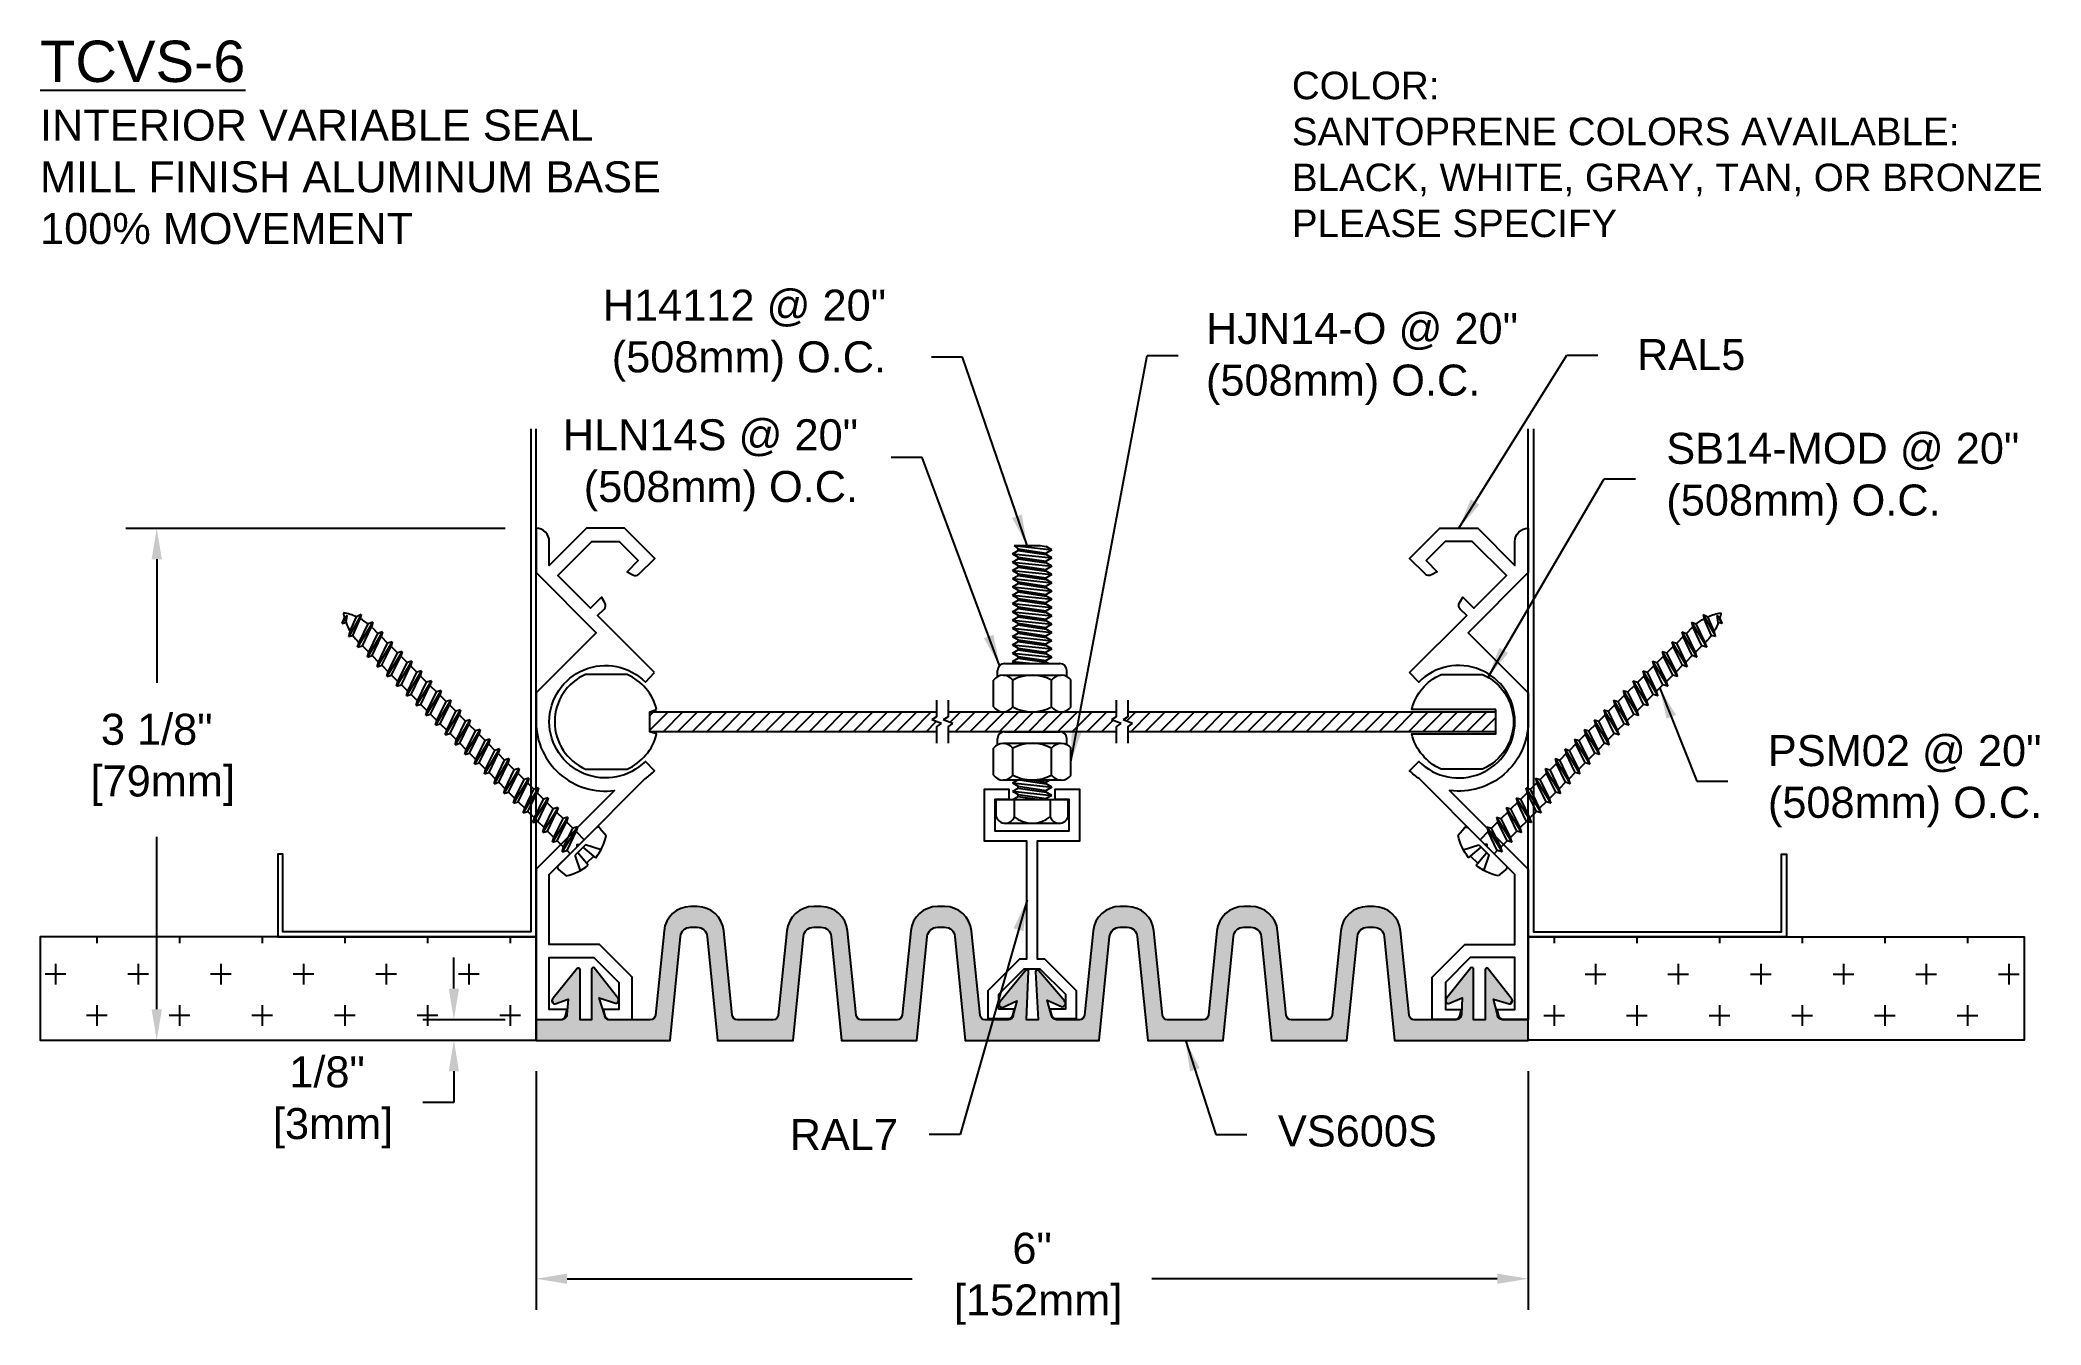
# Model space of a CAD drawing. Header units: inches. Extents: x 0.3 to 12.4, y 3.1 to 10.8.
import ezdxf

# ---------------------------------------------------------------- set-up
doc = ezdxf.new("R2010")
doc.units = ezdxf.units.IN
doc.header["$MEASUREMENT"] = 0
for name, color, linetype in [('Anchors', 4, 'Continuous'), ('Conditions', 1, 'Continuous'), ('Dimensions', 3, 'Continuous'), ('Fillers', 2, 'Continuous'), ('Metals', 7, 'Continuous'), ('Text', 2, 'Continuous')]:
    doc.layers.add(name, color=color, linetype=linetype)
doc.styles.add('Arial', font='arial.ttf')
doc.dimstyles.new('Arial', dxfattribs={"dimtxt": 0.1875, "dimasz": 0.1875, "dimexe": 0.1875, "dimexo": 0.1875, "dimgap": 0.1875, "dimtad": 0, "dimtih": 1, "dimtoh": 1, "dimdec": 4, "dimzin": 0, "dimdsep": 46, "dimlunit": 4, "dimtxsty": 'Arial', "dimcen": 0.09, "dimadec": 0, "dimazin": 0, "dimtfac": 1, "dimtdec": 4, "dimtofl": 0, "dimtmove": 0, "dimatfit": 3, "dimfxl": 0, "dimfrac": 2, "dimtolj": 1, "dimtzin": 0, "dimarcsym": 0})

# ---------------------------------------------------------------- blocks, each defined once
blk = doc.blocks.new('*D0')
at = {"layer": 'Defpoints', "color": 0}
for p in [(3.317, 4.782), (9.317, 4.782), (3.317, 3.341)]:
    blk.add_point(p, dxfattribs=at)
at = {"layer": 'Dimensions', "color": 0, "lineweight": -2}
for p, q in [((3.317, 4.595), (3.317, 3.154)), ((9.317, 4.595), (9.317, 3.154)), ((3.505, 3.341), (5.592, 3.341)), ((9.13, 3.341), (7.042, 3.341))]:
    blk.add_line(p, q, dxfattribs=at)
at = {"layer": 'Dimensions', "color": 0}
for points in [[(3.505, 3.372), (3.505, 3.31), (3.317, 3.341)], [(9.13, 3.372), (9.13, 3.31), (9.317, 3.341)]]:
    blk.add_solid(points, dxfattribs=at)
at = {"layer": 'Dimensions', "color": 0, "insert": (6.317, 3.341), "char_height": 0.1875, "attachment_point": 5, "style": 'Arial'}
blk.add_mtext('\\A1;6"\\P [152mm]', dxfattribs=at)
blk = doc.blocks.new('*D1')
at = {"layer": 'Defpoints', "color": 0}
for p in [(3.318, 7.877), (1.023, 4.782), (1.317, 4.782)]:
    blk.add_point(p, dxfattribs=at)
at = {"layer": 'Dimensions', "color": 0, "lineweight": -2}
for p, q in [((3.13, 7.877), (0.836, 7.877)), ((1.023, 7.69), (1.023, 6.943)), ((1.023, 4.97), (1.023, 6.012)), ((1.13, 4.782), (0.836, 4.782))]:
    blk.add_line(p, q, dxfattribs=at)
at = {"layer": 'Dimensions', "color": 0}
for points in [[(0.992, 7.69), (1.054, 7.69), (1.023, 7.877)], [(0.992, 4.97), (1.054, 4.97), (1.023, 4.782)]]:
    blk.add_solid(points, dxfattribs=at)
at = {"layer": 'Dimensions', "color": 0, "insert": (1.023, 6.478), "char_height": 0.1875, "attachment_point": 5, "style": 'Arial'}
blk.add_mtext('\\A1;3 1/8"\\P [79mm]', dxfattribs=at)
blk = doc.blocks.new('*D2')
at = {"layer": 'Defpoints', "color": 0}
for p in [(3.317, 4.907), (2.82, 4.782), (3.317, 4.782)]:
    blk.add_point(p, dxfattribs=at)
at = {"layer": 'Dimensions', "color": 0, "lineweight": -2}
for p, q in [((2.82, 5.095), (2.82, 5.282)), ((3.13, 4.907), (2.632, 4.907)), ((3.13, 4.782), (2.632, 4.782)), ((2.82, 4.595), (2.82, 4.407)), ((2.82, 4.407), (2.632, 4.407))]:
    blk.add_line(p, q, dxfattribs=at)
at = {"layer": 'Dimensions', "color": 0}
for points in [[(2.789, 5.095), (2.851, 5.095), (2.82, 4.907)], [(2.789, 4.595), (2.851, 4.595), (2.82, 4.782)]]:
    blk.add_solid(points, dxfattribs=at)
at = {"layer": 'Dimensions', "color": 0, "insert": (2.053, 4.407), "char_height": 0.1875, "attachment_point": 5, "style": 'Arial'}
blk.add_mtext('\\A1;1/8"\\P [3mm]', dxfattribs=at)
blk = doc.blocks.new('PSM02')
for p, q in [((-0.032, 0.127), (-0.03, 0.111)), ((0.032, 0.127), (0.03, 0.111)), ((-0.177, 0.017), (-0.172, 0.077)), ((-0.162, 0), (0.162, 0)), ((-0.089, 0.116), (-0.044, 0.028)), ((-0.06, -0.069), (-0.06, 0)), ((-0.044, 0.028), (0.044, 0.028)), ((-0.03, 0.111), (0.03, 0.111)), ((-0.03, 0.111), (-0.023, 0.028)), ((0.03, 0.111), (0.023, 0.028)), ((0.089, 0.116), (0.044, 0.028)), ((0.06, -0.027), (0.06, 0)), ((0.177, 0.017), (0.172, 0.077)), ((-0.086, -0.083), (0.086, -0.042)), ((-0.086, -0.083), (-0.06, -0.069)), ((-0.086, -0.083), (-0.06, -0.098)), ((0.06, -0.027), (-0.06, -0.069)), ((0.06, -0.056), (-0.06, -0.098)), ((-0.06, -0.152), (-0.06, -0.098)), ((0.06, -0.111), (-0.06, -0.152)), ((0.086, -0.042), (0.06, -0.027)), ((0.086, -0.042), (0.06, -0.056)), ((0.06, -0.111), (0.06, -0.056)), ((0.086, -0.125), (0.06, -0.111)), ((-0.086, -0.167), (0.086, -0.125)), ((-0.086, -0.167), (-0.06, -0.152)), ((-0.086, -0.167), (-0.06, -0.181)), ((-0.086, -0.25), (0.086, -0.208)), ((-0.086, -0.25), (-0.06, -0.236)), ((0.06, -0.139), (-0.06, -0.181)), ((-0.06, -0.236), (-0.06, -0.181)), ((0.06, -0.194), (-0.06, -0.236)), ((0.06, -0.223), (-0.06, -0.264)), ((0.086, -0.125), (0.06, -0.139)), ((0.06, -0.194), (0.06, -0.139)), ((0.086, -0.208), (0.06, -0.194)), ((0.086, -0.208), (0.06, -0.223)), ((0.06, -0.277), (0.06, -0.223)), ((-0.086, -0.25), (-0.06, -0.264)), ((-0.086, -0.333), (0.086, -0.292)), ((-0.086, -0.333), (-0.06, -0.319)), ((-0.086, -0.333), (-0.06, -0.348)), ((-0.06, -0.319), (-0.06, -0.264)), ((0.06, -0.277), (-0.06, -0.319)), ((0.06, -0.306), (-0.06, -0.348)), ((-0.06, -0.402), (-0.06, -0.348)), ((0.06, -0.361), (-0.06, -0.402)), ((0.086, -0.292), (0.06, -0.277)), ((0.086, -0.292), (0.06, -0.306)), ((0.06, -0.361), (0.06, -0.306)), ((0.086, -0.375), (0.06, -0.361)), ((-0.086, -0.417), (0.086, -0.375)), ((-0.086, -0.417), (-0.06, -0.402)), ((-0.086, -0.417), (-0.06, -0.431)), ((-0.086, -0.5), (0.086, -0.458)), ((0.06, -0.389), (-0.06, -0.431)), ((-0.06, -0.486), (-0.06, -0.431)), ((0.06, -0.444), (-0.06, -0.486)), ((0.06, -0.473), (-0.06, -0.514)), ((0.086, -0.375), (0.06, -0.389)), ((0.06, -0.444), (0.06, -0.389)), ((0.086, -0.458), (0.06, -0.444)), ((0.086, -0.458), (0.06, -0.473)), ((0.06, -0.527), (0.06, -0.473)), ((-0.086, -0.5), (-0.06, -0.486)), ((-0.086, -0.5), (-0.06, -0.514)), ((-0.086, -0.583), (0.086, -0.542)), ((-0.086, -0.583), (-0.06, -0.569)), ((-0.086, -0.583), (-0.06, -0.598)), ((-0.06, -0.569), (-0.06, -0.514)), ((0.06, -0.527), (-0.06, -0.569)), ((0.06, -0.556), (-0.06, -0.598)), ((-0.06, -0.652), (-0.06, -0.598)), ((0.086, -0.542), (0.06, -0.527)), ((0.086, -0.542), (0.06, -0.556)), ((0.06, -0.611), (0.06, -0.556)), ((-0.086, -0.667), (0.086, -0.625)), ((-0.086, -0.667), (-0.06, -0.652)), ((-0.086, -0.667), (-0.06, -0.681)), ((-0.086, -0.75), (0.086, -0.708)), ((0.06, -0.611), (-0.06, -0.652)), ((0.06, -0.639), (-0.06, -0.681)), ((-0.06, -0.736), (-0.06, -0.681)), ((0.06, -0.694), (-0.06, -0.736)), ((0.06, -0.723), (-0.06, -0.764)), ((0.086, -0.625), (0.06, -0.611)), ((0.086, -0.625), (0.06, -0.639)), ((0.06, -0.694), (0.06, -0.639)), ((0.086, -0.708), (0.06, -0.694)), ((0.086, -0.708), (0.06, -0.723)), ((0.06, -0.777), (0.06, -0.723)), ((-0.086, -0.75), (-0.06, -0.736)), ((-0.086, -0.75), (-0.06, -0.764)), ((-0.086, -0.833), (0.086, -0.792)), ((-0.086, -0.833), (-0.06, -0.819)), ((-0.086, -0.833), (-0.06, -0.848)), ((-0.06, -0.819), (-0.06, -0.764)), ((0.06, -0.777), (-0.06, -0.819)), ((0.06, -0.806), (-0.06, -0.848)), ((0.086, -0.792), (0.06, -0.777)), ((0.086, -0.792), (0.06, -0.806)), ((0.06, -0.861), (0.06, -0.806)), ((-0.086, -0.917), (0.086, -0.875)), ((-0.086, -0.917), (-0.06, -0.902)), ((-0.086, -0.917), (-0.06, -0.931)), ((-0.086, -1), (0.086, -0.958)), ((-0.06, -0.902), (-0.06, -0.848)), ((0.06, -0.861), (-0.06, -0.902)), ((0.06, -0.889), (-0.06, -0.931)), ((-0.06, -0.986), (-0.06, -0.931)), ((0.06, -0.944), (-0.06, -0.986)), ((0.086, -0.875), (0.06, -0.861)), ((0.086, -0.875), (0.06, -0.889)), ((0.06, -0.944), (0.06, -0.889)), ((0.086, -0.958), (0.06, -0.944)), ((0.086, -0.958), (0.06, -0.973)), ((-0.086, -1), (-0.06, -0.986)), ((-0.086, -1), (-0.06, -1.014)), ((-0.086, -1.083), (0.086, -1.042)), ((-0.086, -1.083), (-0.06, -1.069)), ((-0.086, -1.083), (-0.06, -1.098)), ((0.06, -0.973), (-0.06, -1.014)), ((-0.06, -1.069), (-0.06, -1.014)), ((0.06, -1.027), (-0.06, -1.069)), ((0.06, -1.056), (-0.06, -1.098)), ((0.06, -1.027), (0.06, -0.973)), ((0.086, -1.042), (0.06, -1.027)), ((0.086, -1.042), (0.06, -1.056)), ((0.06, -1.111), (0.06, -1.056)), ((-0.086, -1.167), (0.086, -1.125)), ((-0.086, -1.167), (-0.06, -1.152)), ((-0.086, -1.167), (-0.06, -1.181)), ((-0.086, -1.25), (0.086, -1.208)), ((-0.06, -1.152), (-0.06, -1.098)), ((0.06, -1.111), (-0.06, -1.152)), ((0.06, -1.139), (-0.06, -1.181)), ((-0.06, -1.236), (-0.06, -1.181)), ((0.06, -1.194), (-0.06, -1.236)), ((0.086, -1.125), (0.06, -1.111)), ((0.086, -1.125), (0.06, -1.139)), ((0.06, -1.194), (0.06, -1.139)), ((0.086, -1.208), (0.06, -1.194)), ((0.086, -1.208), (0.06, -1.223)), ((-0.086, -1.25), (-0.06, -1.236)), ((-0.086, -1.25), (-0.06, -1.264)), ((-0.086, -1.333), (0.086, -1.292)), ((-0.086, -1.333), (-0.06, -1.319)), ((0.06, -1.223), (-0.06, -1.264)), ((-0.06, -1.319), (-0.06, -1.264)), ((0.06, -1.277), (-0.06, -1.319)), ((0.06, -1.306), (-0.06, -1.348)), ((0.06, -1.277), (0.06, -1.223)), ((0.086, -1.292), (0.06, -1.277)), ((0.086, -1.292), (0.06, -1.306)), ((0.06, -1.361), (0.06, -1.306)), ((-0.086, -1.333), (-0.06, -1.348)), ((-0.086, -1.417), (0.086, -1.375)), ((-0.086, -1.417), (-0.06, -1.402)), ((-0.086, -1.417), (-0.06, -1.431)), ((-0.06, -1.402), (-0.06, -1.348)), ((0.06, -1.361), (-0.06, -1.402)), ((0.06, -1.389), (-0.06, -1.431)), ((-0.06, -1.486), (-0.06, -1.431)), ((0.06, -1.444), (-0.06, -1.486)), ((0.086, -1.375), (0.06, -1.361)), ((0.086, -1.375), (0.06, -1.389)), ((0.06, -1.444), (0.06, -1.389)), ((0.086, -1.458), (0.06, -1.444)), ((-0.086, -1.5), (0.086, -1.458)), ((-0.086, -1.5), (-0.06, -1.486)), ((-0.086, -1.5), (-0.06, -1.514)), ((-0.086, -1.583), (0.086, -1.542)), ((-0.086, -1.583), (-0.06, -1.569)), ((0.06, -1.473), (-0.06, -1.514)), ((-0.06, -1.569), (-0.06, -1.514)), ((0.06, -1.527), (-0.06, -1.569)), ((0.06, -1.556), (-0.06, -1.598)), ((0.086, -1.458), (0.06, -1.473)), ((0.06, -1.527), (0.06, -1.473)), ((0.086, -1.542), (0.06, -1.527)), ((0.086, -1.542), (0.06, -1.556)), ((0.06, -1.611), (0.06, -1.556)), ((-0.086, -1.583), (-0.06, -1.598)), ((-0.086, -1.667), (0.086, -1.625)), ((-0.086, -1.667), (-0.06, -1.652)), ((-0.086, -1.667), (-0.06, -1.681)), ((-0.06, -1.652), (-0.06, -1.598)), ((0.06, -1.611), (-0.06, -1.652)), ((0.06, -1.639), (-0.06, -1.681)), ((-0.06, -1.736), (-0.06, -1.681)), ((0.06, -1.694), (-0.06, -1.736)), ((0.086, -1.625), (0.06, -1.611)), ((0.086, -1.625), (0.06, -1.639)), ((0.06, -1.694), (0.06, -1.639)), ((0.086, -1.708), (0.06, -1.694)), ((-0.086, -1.75), (0.086, -1.708)), ((-0.086, -1.75), (-0.06, -1.736)), ((-0.086, -1.75), (-0.06, -1.764)), ((-0.086, -1.833), (0.086, -1.792)), ((0.06, -1.723), (-0.06, -1.764)), ((-0.06, -1.81), (-0.06, -1.764)), ((0.06, -1.777), (-0.06, -1.819)), ((0.06, -1.806), (-0.058, -1.847)), ((0.086, -1.708), (0.06, -1.723)), ((0.06, -1.723), (0.06, -1.777)), ((0.086, -1.792), (0.06, -1.777)), ((0.086, -1.792), (0.06, -1.806)), ((0.06, -1.806), (0.06, -1.81)), ((-0.086, -1.833), (-0.06, -1.819)), ((-0.086, -1.833), (-0.058, -1.847)), ((-0.069, -1.917), (0.079, -1.875)), ((-0.069, -1.917), (-0.047, -1.902)), ((-0.069, -1.917), (-0.039, -1.926)), ((0.056, -1.862), (-0.047, -1.902)), ((0.05, -1.892), (-0.039, -1.926)), ((0.079, -1.875), (0.05, -1.892)), ((0.079, -1.875), (0.056, -1.862)), ((0.03, -1.947), (-0.004, -1.972)), ((-0.004, -1.972), (0.051, -1.958)), ((0.017, -1.973), (-0.004, -1.972)), ((0.051, -1.958), (0.017, -1.973)), ((0.051, -1.958), (0.03, -1.947))]:
    blk.add_line(p, q)
for centre, radius, start, end in [((0, -0.185), 0.313, 95.8447, 123.323), ((0, -0.185), 0.313, 56.677, 84.1553), ((-0.162, 0.016), 0.016, 175, 270), ((0.162, 0.016), 0.016, 270, 5), ((0.27, -1.81), 0.33, 180, 181.4809), ((-0.27, -1.81), 0.33, 350.9871, 0), ((0.27, -1.81), 0.33, 186.3809, 196.1333), ((0.27, -1.81), 0.33, 200.6129, 215.118), ((-0.27, -1.81), 0.33, 335.5566, 345.5871), ((-0.27, -1.81), 0.33, 324.882, 330.5326)]:
    blk.add_arc(centre, radius, start, end)
blk = doc.blocks.new('RAL5')
blk.add_lwpolyline([(0.717, 2.098), (0.372, 2.443), (0.411, 2.481, 0.339454), (0.416, 2.519), (0.396, 2.554), (0.329, 2.487), (0.131, 2.684), (0.338, 2.89), (0.502, 2.89), (0.617, 2.775), (0.55, 2.708), (0.585, 2.688, 0.339454), (0.622, 2.693), (0.718, 2.788), (0.535, 2.97), (0.304, 2.97), (0.08, 2.746), (0.08, 2.891, 0.414214), (0.001, 2.97), (0, 2.97), (0, 2.702), (0.363, 2.339), (0, 1.975), (0, 1.798, 0.450829), (0.475, 1.385), (0, 0.91), (0, 0), (0.148, 0, 0.339454), (0.178, 0.023), (0.188, 0.062), (0.08, 0.062), (0.08, 0.375), (0.35, 0.375), (0.501, 0.224), (0.501, 0.062), (0.406, 0.062), (0.416, 0.023, 0.339454), (0.446, 0), (0.581, 0), (0.581, 0.257), (0.383, 0.455), (0.08, 0.455), (0.08, 0.877), (0.249, 1.045), (0.249, 1.059), (0.263, 1.059), (0.66, 1.457, 0.044547), (0.717, 1.505), (0.661, 1.561, -2.420133), (0.661, 2.041), (0.717, 2.098)], format="xyb")
at = {"color": 0, "linetype": 'ByBlock'}
blk.add_point((0.102, 0.105), dxfattribs=at)
blk.add_point((0.102, 0.105), dxfattribs=at)
blk.add_point((0.102, 0.105), dxfattribs=at)
blk = doc.blocks.new('SB12')
h = blk.add_hatch()
h.set_pattern_fill('ANSI31', color=256, scale=0.5, style=0)
h.paths.add_polyline_path([(4.005, 6.768), (4.005, 6.648), (5.739, 6.648), (5.739, 6.678), (5.768, 6.697), (5.71, 6.719), (5.739, 6.738), (5.739, 6.768)])
h.paths.add_polyline_path([(5.809, 6.768), (5.809, 6.738), (5.78, 6.719), (5.838, 6.697), (5.809, 6.678), (5.809, 6.648), (6.826, 6.648), (6.826, 6.678), (6.855, 6.697), (6.797, 6.719), (6.826, 6.738), (6.826, 6.768)])
h.paths.add_polyline_path([(6.896, 6.768), (6.896, 6.738), (6.867, 6.719), (6.925, 6.697), (6.896, 6.678), (6.896, 6.648), (9.121, 6.648), (9.121, 6.768)])
for p, q in [((5.739, 6.838), (5.739, 6.738)), ((5.809, 6.838), (5.809, 6.738)), ((6.826, 6.838), (6.826, 6.738)), ((6.896, 6.838), (6.896, 6.738)), ((5.739, 6.738), (5.71, 6.719)), ((5.768, 6.697), (5.71, 6.719)), ((5.739, 6.678), (5.768, 6.697)), ((5.739, 6.678), (5.739, 6.578)), ((5.809, 6.738), (5.78, 6.719)), ((5.838, 6.697), (5.78, 6.719)), ((5.809, 6.678), (5.838, 6.697)), ((5.809, 6.678), (5.809, 6.578)), ((6.826, 6.738), (6.797, 6.719)), ((6.855, 6.697), (6.797, 6.719)), ((6.826, 6.678), (6.855, 6.697)), ((6.826, 6.678), (6.826, 6.578)), ((6.896, 6.738), (6.867, 6.719)), ((6.925, 6.697), (6.867, 6.719)), ((6.896, 6.678), (6.925, 6.697)), ((6.896, 6.678), (6.896, 6.578))]:
    blk.add_line(p, q)
for points in [[(4.046, 6.782, 0.233897), (3.867, 6.994), (3.617, 6.994, 0.654654), (3.617, 6.422), (3.867, 6.422, 0.233897), (4.046, 6.634), (4.005, 6.648), (4.005, 6.768)], [(9.121, 6.782), (8.613, 6.782, -0.233897), (8.791, 6.994), (9.041, 6.994, -0.654654), (9.041, 6.422), (8.791, 6.422, -0.233897), (8.613, 6.634), (9.121, 6.634)]]:
    blk.add_lwpolyline(points, format="xyb", close=True)
for points in [[(4.005, 6.768), (5.739, 6.768)], [(5.809, 6.768), (6.826, 6.768)], [(6.896, 6.768), (9.121, 6.768)], [(5.739, 6.648), (4.005, 6.648)], [(6.826, 6.648), (5.809, 6.648)], [(9.121, 6.648), (6.896, 6.648)]]:
    blk.add_lwpolyline(points)
blk = doc.blocks.new('ral7')
blk.add_lwpolyline([(1.881, -0.628), (1.881, -0.801), (1.765, -0.801, -0.339454), (1.735, -0.778), (1.724, -0.739), (1.819, -0.739), (1.819, -0.654), (1.664, -0.499), (1.566, -0.499), (1.411, -0.654), (1.411, -0.739), (1.506, -0.739), (1.496, -0.778, -0.339454), (1.466, -0.801), (1.349, -0.801), (1.349, -0.628), (1.541, -0.437), (1.584, -0.437), (1.584, 0.274), (1.328, 0.274), (1.328, 0.588), (1.475, 0.588), (1.475, 0.526), (1.39, 0.526), (1.39, 0.336), (1.84, 0.336), (1.84, 0.526), (1.755, 0.526), (1.755, 0.588), (1.902, 0.588), (1.902, 0.274), (1.646, 0.274), (1.646, -0.437), (1.69, -0.437)], format="xyb", close=True)
blk = doc.blocks.new('NUTS&BOLT')
for p, q in [((6.531, 8.133), (6.565, 8.153)), ((6.531, 8.133), (6.769, 8.108)), ((6.531, 8.133), (6.565, 8.113)), ((6.54, 8.183), (6.769, 8.158)), ((6.54, 8.183), (6.698, 8.183)), ((6.54, 8.183), (6.565, 8.163)), ((6.565, 8.163), (6.735, 8.138)), ((6.565, 8.153), (6.565, 8.163)), ((6.565, 8.153), (6.735, 8.128)), ((6.565, 8.113), (6.735, 8.088)), ((6.565, 8.103), (6.565, 8.113)), ((6.698, 8.183), (6.735, 8.178)), ((6.769, 8.158), (6.735, 8.178)), ((6.769, 8.158), (6.735, 8.138)), ((6.735, 8.128), (6.735, 8.138)), ((6.769, 8.108), (6.735, 8.128)), ((6.769, 8.108), (6.735, 8.088)), ((6.531, 8.083), (6.565, 8.103)), ((6.531, 8.083), (6.769, 8.058)), ((6.531, 8.083), (6.565, 8.063)), ((6.531, 8.033), (6.565, 8.053)), ((6.531, 8.033), (6.769, 8.008)), ((6.531, 8.033), (6.565, 8.013)), ((6.531, 7.983), (6.565, 8.003)), ((6.565, 8.103), (6.735, 8.078)), ((6.565, 8.063), (6.735, 8.038)), ((6.565, 8.053), (6.565, 8.063)), ((6.565, 8.053), (6.735, 8.028)), ((6.565, 8.013), (6.735, 7.988)), ((6.565, 8.003), (6.565, 8.013)), ((6.565, 8.003), (6.735, 7.978)), ((6.735, 8.078), (6.735, 8.088)), ((6.769, 8.058), (6.735, 8.078)), ((6.769, 8.058), (6.735, 8.038)), ((6.735, 8.028), (6.735, 8.038)), ((6.769, 8.008), (6.735, 8.028)), ((6.769, 8.008), (6.735, 7.988)), ((6.735, 7.978), (6.735, 7.988)), ((6.531, 7.983), (6.769, 7.958)), ((6.531, 7.983), (6.565, 7.963)), ((6.531, 7.933), (6.565, 7.953)), ((6.531, 7.933), (6.769, 7.908)), ((6.531, 7.933), (6.565, 7.913)), ((6.531, 7.883), (6.565, 7.903)), ((6.531, 7.883), (6.769, 7.858)), ((6.531, 7.883), (6.565, 7.863)), ((6.565, 7.963), (6.735, 7.938)), ((6.565, 7.953), (6.565, 7.963)), ((6.565, 7.953), (6.735, 7.928)), ((6.565, 7.913), (6.735, 7.888)), ((6.565, 7.903), (6.565, 7.913)), ((6.565, 7.903), (6.735, 7.878)), ((6.769, 7.958), (6.735, 7.978)), ((6.769, 7.958), (6.735, 7.938)), ((6.735, 7.928), (6.735, 7.938)), ((6.769, 7.908), (6.735, 7.928)), ((6.769, 7.908), (6.735, 7.888)), ((6.735, 7.878), (6.735, 7.888)), ((6.769, 7.858), (6.735, 7.878)), ((6.531, 7.833), (6.565, 7.853)), ((6.531, 7.833), (6.769, 7.808)), ((6.531, 7.833), (6.565, 7.813)), ((6.531, 7.783), (6.565, 7.803)), ((6.531, 7.783), (6.769, 7.758)), ((6.531, 7.783), (6.565, 7.763)), ((6.531, 7.733), (6.565, 7.753)), ((6.565, 7.863), (6.735, 7.838)), ((6.565, 7.853), (6.565, 7.863)), ((6.565, 7.853), (6.735, 7.828)), ((6.565, 7.813), (6.735, 7.788)), ((6.565, 7.803), (6.565, 7.813)), ((6.565, 7.803), (6.735, 7.778)), ((6.565, 7.763), (6.735, 7.738)), ((6.565, 7.753), (6.565, 7.763)), ((6.565, 7.753), (6.735, 7.728)), ((6.769, 7.858), (6.735, 7.838)), ((6.735, 7.828), (6.735, 7.838)), ((6.769, 7.808), (6.735, 7.828)), ((6.769, 7.808), (6.735, 7.788)), ((6.735, 7.778), (6.735, 7.788)), ((6.769, 7.758), (6.735, 7.778)), ((6.769, 7.758), (6.735, 7.738)), ((6.531, 7.733), (6.769, 7.708)), ((6.531, 7.733), (6.565, 7.713)), ((6.531, 7.683), (6.565, 7.703)), ((6.531, 7.683), (6.769, 7.658)), ((6.531, 7.683), (6.565, 7.663)), ((6.531, 7.633), (6.565, 7.653)), ((6.531, 7.633), (6.769, 7.608)), ((6.531, 7.633), (6.565, 7.613)), ((6.565, 7.713), (6.735, 7.688)), ((6.565, 7.703), (6.565, 7.713)), ((6.565, 7.703), (6.735, 7.678)), ((6.565, 7.663), (6.735, 7.638)), ((6.565, 7.653), (6.565, 7.663)), ((6.565, 7.653), (6.735, 7.628)), ((6.735, 7.728), (6.735, 7.738)), ((6.769, 7.708), (6.735, 7.728)), ((6.769, 7.708), (6.735, 7.688)), ((6.735, 7.678), (6.735, 7.688)), ((6.769, 7.658), (6.735, 7.678)), ((6.769, 7.658), (6.735, 7.638)), ((6.735, 7.628), (6.735, 7.638)), ((6.769, 7.608), (6.735, 7.628)), ((6.531, 7.583), (6.565, 7.603)), ((6.531, 7.583), (6.769, 7.558)), ((6.531, 7.583), (6.565, 7.563)), ((6.531, 7.533), (6.565, 7.553)), ((6.531, 7.533), (6.769, 7.508)), ((6.531, 7.533), (6.565, 7.513)), ((6.565, 7.613), (6.735, 7.588)), ((6.565, 7.603), (6.565, 7.613)), ((6.565, 7.603), (6.735, 7.578)), ((6.565, 7.563), (6.735, 7.538)), ((6.565, 7.553), (6.565, 7.563)), ((6.565, 7.553), (6.735, 7.528)), ((6.565, 7.513), (6.735, 7.488)), ((6.565, 7.503), (6.565, 7.513)), ((6.769, 7.608), (6.735, 7.588)), ((6.735, 7.578), (6.735, 7.588)), ((6.769, 7.558), (6.735, 7.578)), ((6.769, 7.558), (6.735, 7.538)), ((6.735, 7.528), (6.735, 7.538)), ((6.769, 7.508), (6.735, 7.528)), ((6.769, 7.508), (6.735, 7.488)), ((6.44, 7.391), (6.44, 7.428)), ((6.474, 7.4), (6.826, 7.4)), ((6.482, 7.47), (6.817, 7.47)), ((6.531, 7.483), (6.565, 7.503)), ((6.531, 7.483), (6.553, 7.47)), ((6.531, 7.483), (6.654, 7.47)), ((6.565, 7.503), (6.735, 7.478)), ((6.735, 7.478), (6.735, 7.488)), ((6.748, 7.47), (6.735, 7.478)), ((6.859, 7.391), (6.859, 7.428)), ((6.415, 7.208), (6.415, 7.37)), ((6.532, 7.208), (6.532, 7.37)), ((6.767, 7.208), (6.767, 7.37)), ((6.884, 7.208), (6.884, 7.37)), ((6.474, 7.178), (6.826, 7.178)), ((6.482, 7.058), (6.817, 7.058)), ((6.415, 6.796), (6.415, 6.958)), ((6.44, 6.979), (6.44, 7.016)), ((6.474, 6.988), (6.826, 6.988)), ((6.532, 6.796), (6.532, 6.958)), ((6.767, 6.796), (6.767, 6.958)), ((6.859, 6.979), (6.859, 7.016)), ((6.884, 6.796), (6.884, 6.958)), ((6.474, 6.766), (6.826, 6.766)), ((6.531, 6.748), (6.562, 6.766)), ((6.531, 6.748), (6.769, 6.723)), ((6.531, 6.748), (6.565, 6.728)), ((6.531, 6.698), (6.565, 6.717)), ((6.531, 6.698), (6.769, 6.673)), ((6.531, 6.698), (6.565, 6.678)), ((6.531, 6.648), (6.565, 6.667)), ((6.565, 6.728), (6.735, 6.703)), ((6.565, 6.717), (6.565, 6.728)), ((6.565, 6.717), (6.735, 6.692)), ((6.565, 6.678), (6.735, 6.653)), ((6.565, 6.667), (6.565, 6.678)), ((6.565, 6.667), (6.695, 6.648)), ((6.574, 6.766), (6.735, 6.742)), ((6.647, 6.766), (6.735, 6.753)), ((6.757, 6.766), (6.735, 6.753)), ((6.735, 6.742), (6.735, 6.753)), ((6.769, 6.723), (6.735, 6.742)), ((6.769, 6.723), (6.735, 6.703)), ((6.769, 6.723), (6.735, 6.703)), ((6.735, 6.692), (6.735, 6.703)), ((6.769, 6.673), (6.735, 6.692)), ((6.769, 6.673), (6.735, 6.653)), ((6.432, 6.648), (6.867, 6.648)), ((6.432, 6.544), (6.432, 6.648)), ((6.541, 6.648), (6.541, 6.544)), ((6.743, 6.648), (6.735, 6.653)), ((6.758, 6.648), (6.758, 6.544)), ((6.867, 6.544), (6.867, 6.648)), ((6.495, 6.504), (6.805, 6.504))]:
    blk.add_line(p, q)
for centre, radius, start, end in [((6.474, 7.327), 0.0723, 35.7751, 144.2249), ((6.482, 7.428), 0.0418, 90, 180), ((6.65, 7.156), 0.244, 61.2813, 118.7187), ((6.826, 7.327), 0.0723, 35.7751, 144.2249), ((6.817, 7.428), 0.0418, 0, 90), ((6.474, 7.25), 0.0723, 215.7751, 324.2249), ((6.65, 7.422), 0.244, 241.2813, 298.7187), ((6.826, 7.25), 0.0723, 215.7751, 324.2249), ((6.482, 7.016), 0.0418, 90, 180), ((6.817, 7.016), 0.0418, 0, 90), ((6.474, 6.915), 0.0723, 35.7751, 144.2249), ((6.65, 6.744), 0.244, 61.2813, 118.7187), ((6.826, 6.915), 0.0723, 35.7751, 144.2249), ((6.474, 6.838), 0.0723, 215.7751, 324.2249), ((6.65, 7.01), 0.244, 241.2813, 298.7187), ((6.826, 6.838), 0.0723, 215.7751, 324.2249), ((6.487, 6.561), 0.057, 197.3212, 342.6788), ((6.65, 6.672), 0.168, 229.6113, 310.3887), ((6.813, 6.561), 0.057, 197.3212, 342.6788)]:
    blk.add_arc(centre, radius, start, end)
blk = doc.blocks.new('VS600S')
blk.add_hatch(color=256).paths.add_polyline_path([(5.683, 5.41, -0.388879), (5.745, 5.466), (5.788, 5.466, -0.388879), (5.85, 5.41), (5.913, 4.782), (6.723, 4.782), (6.786, 5.41, -0.388879), (6.848, 5.466), (6.892, 5.466, -0.388879), (6.953, 5.41), (7.016, 4.782), (7.472, 4.782), (7.535, 5.41, -0.388879), (7.597, 5.466), (7.64, 5.466, -0.388879), (7.702, 5.41), (7.765, 4.782), (8.221, 4.782), (8.284, 5.41, -0.388879), (8.345, 5.466), (8.384, 5.466, -0.388879), (8.446, 5.41), (8.508, 4.782), (9.317, 4.782), (9.317, 4.907), (9.162, 4.907, -0.414214), (9.131, 4.938), (9.107, 5.032), (9.202, 5.002, 0.684825), (9.215, 5.037), (9.074, 5.216, 0.67662), (9.057, 5.209), (9.057, 4.907), (8.987, 4.907), (8.987, 5.212, 0.637589), (8.971, 5.22), (8.825, 5.039, 0.699658), (8.838, 5.004), (8.917, 5.039), (8.913, 4.938, -0.414214), (8.882, 4.907), (8.836, 4.907), (8.628, 4.907, -0.388264), (8.597, 4.935), (8.545, 5.444, 0.388879), (8.384, 5.591), (8.345, 5.591, 0.388879), (8.184, 5.444), (8.132, 4.935, -0.388264), (8.101, 4.907), (7.901, 4.907), (7.885, 4.907, -0.386279), (7.854, 4.935), (7.802, 5.444, 0.388879), (7.64, 5.591), (7.597, 5.591, 0.388879), (7.435, 5.444), (7.383, 4.935, -0.388264), (7.352, 4.907), (7.136, 4.907, -0.388264), (7.105, 4.935), (7.053, 5.444, 0.388879), (6.892, 5.591), (6.848, 5.591, 0.388879), (6.686, 5.444), (6.634, 4.935, -0.388264), (6.603, 4.907), (6.464, 4.907, -0.414214), (6.433, 4.938), (6.408, 5.025), (6.498, 4.985, 0.684825), (6.512, 5.02), (6.356, 5.204, 0.67662), (6.338, 5.197), (6.353, 4.907), (6.283, 4.907), (6.296, 5.2, 0.637589), (6.279, 5.207), (6.124, 5.016, 0.699658), (6.137, 4.981), (6.225, 5.021), (6.225, 5.021), (6.225, 5.021), (6.225, 5.021), (6.225, 5.021), (6.203, 4.938, -0.000233), (6.203, 4.938), (6.212, 4.974), (6.212, 4.974), (6.212, 4.974), (6.203, 4.938, -0.414214), (6.172, 4.907), (6.033, 4.907, -0.388264), (6.002, 4.935), (5.95, 5.444, 0.388879), (5.788, 5.591), (5.745, 5.591, 0.388879), (5.583, 5.444), (5.531, 4.935, -0.388264), (5.5, 4.907), (5.284, 4.907, -0.388264), (5.253, 4.935), (5.201, 5.444, 0.388879), (5.04, 5.591), (4.996, 5.591, 0.388879), (4.834, 5.444), (4.782, 4.935, -0.386279), (4.751, 4.907), (4.735, 4.907), (4.535, 4.907, -0.388264), (4.504, 4.935), (4.452, 5.444, 0.388879), (4.291, 5.591), (4.252, 5.591, 0.388879), (4.091, 5.444), (4.039, 4.935, -0.388264), (4.008, 4.907), (3.907, 4.907), (3.754, 4.907, -0.318345), (3.73, 4.938), (3.698, 5.039), (3.797, 5.006, 0.699658), (3.809, 5.041), (3.669, 5.22, 0.637589), (3.653, 5.212), (3.653, 4.907), (3.583, 4.907), (3.583, 5.209, 0.67662), (3.566, 5.216), (3.42, 5.037, 0.684825), (3.433, 5.002), (3.511, 5.032), (3.503, 4.938, -0.414214), (3.472, 4.907), (3.317, 4.907), (3.317, 4.782), (4.128, 4.782), (4.19, 5.41, -0.388879), (4.252, 5.466), (4.291, 5.466, -0.388879), (4.352, 5.41), (4.415, 4.782), (4.871, 4.782), (4.934, 5.41, -0.388879), (4.996, 5.466), (5.04, 5.466, -0.388879), (5.101, 5.41), (5.164, 4.782), (5.62, 4.782)])
at = {"layer": 'Fillers'}
blk.add_lwpolyline([(7.702, 5.41), (7.765, 4.782), (8.221, 4.782), (8.284, 5.41, -0.388879), (8.345, 5.466), (8.384, 5.466, -0.388879), (8.446, 5.41), (8.508, 4.782), (9.317, 4.782), (9.317, 4.907), (9.162, 4.907, -0.414214), (9.131, 4.938), (9.107, 5.032), (9.202, 5.002, 0.684825), (9.215, 5.037), (9.074, 5.216, 0.67662), (9.057, 5.209), (9.057, 4.907), (8.987, 4.907), (8.987, 5.212, 0.637589), (8.971, 5.22), (8.825, 5.039, 0.699658), (8.838, 5.004), (8.917, 5.039), (8.913, 4.938, -0.414214), (8.882, 4.907), (8.836, 4.907), (8.628, 4.907, -0.388264), (8.597, 4.935), (8.545, 5.444, 0.388879), (8.384, 5.591), (8.345, 5.591, 0.388879), (8.184, 5.444), (8.132, 4.935, -0.388264), (8.101, 4.907), (7.901, 4.907), (7.885, 4.907, -0.386279), (7.854, 4.935), (7.802, 5.444, 0.388879), (7.64, 5.591), (7.597, 5.591, 0.388879), (7.435, 5.444), (7.383, 4.935, -0.388264), (7.352, 4.907), (7.136, 4.907, -0.388264), (7.105, 4.935), (7.053, 5.444, 0.388879), (6.892, 5.591), (6.848, 5.591, 0.388879), (6.686, 5.444), (6.634, 4.935, -0.388264), (6.603, 4.907), (6.464, 4.907, -0.414214), (6.433, 4.938), (6.408, 5.025), (6.498, 4.985, 0.684825), (6.512, 5.02), (6.356, 5.204, 0.67662), (6.338, 5.197), (6.353, 4.907), (6.283, 4.907), (6.296, 5.2, 0.637589), (6.279, 5.207), (6.124, 5.016, 0.699658), (6.137, 4.981), (6.225, 5.021), (6.203, 4.938, -0.414214), (6.172, 4.907), (6.033, 4.907, -0.388264), (6.002, 4.935), (5.95, 5.444, 0.388879), (5.788, 5.591), (5.745, 5.591, 0.388879), (5.583, 5.444), (5.531, 4.935, -0.388264), (5.5, 4.907), (5.284, 4.907, -0.388264), (5.253, 4.935), (5.201, 5.444, 0.388879), (5.04, 5.591), (4.996, 5.591, 0.388879), (4.834, 5.444), (4.782, 4.935, -0.386279), (4.751, 4.907), (4.735, 4.907), (4.535, 4.907, -0.388264), (4.504, 4.935), (4.452, 5.444, 0.388879), (4.291, 5.591), (4.252, 5.591, 0.388879), (4.091, 5.444), (4.039, 4.935, -0.388264), (4.008, 4.907), (3.907, 4.907), (3.754, 4.907, -0.318345), (3.73, 4.938), (3.698, 5.039), (3.797, 5.006, 0.699658), (3.809, 5.041), (3.669, 5.22, 0.637589), (3.653, 5.212), (3.653, 4.907), (3.583, 4.907), (3.583, 5.209, 0.67662), (3.566, 5.216), (3.42, 5.037, 0.684825), (3.433, 5.002), (3.511, 5.032), (3.503, 4.938, -0.414214), (3.472, 4.907), (3.317, 4.907), (3.317, 4.782), (4.128, 4.782), (4.19, 5.41, -0.388879), (4.252, 5.466), (4.291, 5.466, -0.388879), (4.352, 5.41), (4.415, 4.782), (4.871, 4.782), (4.934, 5.41, -0.388879), (4.996, 5.466), (5.04, 5.466, -0.388879), (5.101, 5.41), (5.164, 4.782), (5.62, 4.782), (5.683, 5.41, -0.388879), (5.745, 5.466), (5.788, 5.466, -0.388879), (5.85, 5.41), (5.913, 4.782), (6.723, 4.782), (6.786, 5.41, -0.388879), (6.848, 5.466), (6.892, 5.466, -0.388879), (6.953, 5.41), (7.016, 4.782), (7.472, 4.782), (7.535, 5.41, -0.388879), (7.597, 5.466), (7.64, 5.466, -0.388879)], format="xyb", close=True, dxfattribs=at)

msp = doc.modelspace()

# ---------------------------------------------------------------- hatches: boundary and pattern name
at = {"layer": 'Conditions'}
h = msp.add_hatch(dxfattribs=at)
h.set_pattern_fill('CROSS', color=256, style=0)
h.set_pattern_definition([(180, (9.22272, 9.9319), (-0.25, -0.25), [0.125, -0.375]), (270, (9.16022, 9.9944), (0.25, -0.25), [0.125, -0.375])])
h.paths.add_polyline_path([(0.3171, 4.78226), (3.3171, 4.78226), (3.3171, 4.88226), (3.3171, 5.40726), (1.7546, 5.40726), (0.3171, 5.40726)])
h = msp.add_hatch(dxfattribs=at)
h.set_pattern_fill('CROSS', color=256, style=0)
h.set_pattern_definition([(7e-15, (3.4115, 9.9319), (0.25, -0.25), [0.125, -0.375]), (270, (3.474, 9.9944), (-0.25, -0.25), [0.125, -0.375])])
h.paths.add_polyline_path([(12.3171, 4.78226), (9.3171, 4.78226), (9.3171, 4.88226), (9.3171, 5.40726), (10.8796, 5.40726), (12.3171, 5.40726)])

# ---------------------------------------------------------------- linework, layer by layer
for points in [[(3.28585, 8.47779), (3.28585, 5.43851), (1.78585, 5.43851), (1.78585, 5.90726), (1.7546, 5.90726), (1.7546, 5.40726), (3.3171, 5.40726), (3.3171, 8.47779)], [(9.34835, 8.47779), (9.34835, 5.43851), (10.84835, 5.43851), (10.84835, 5.90726), (10.8796, 5.90726), (10.8796, 5.40726), (9.3171, 5.40726), (9.3171, 8.47779)], [(3.3171, 5.40726), (0.3171, 5.40726), (0.3171, 4.78226), (3.3171, 4.78226), (3.3171, 5.40726)], [(9.3171, 5.40726), (12.3171, 5.40726), (12.3171, 4.78226), (9.3171, 4.78226), (9.3171, 5.40726)]]:
    msp.add_lwpolyline(points, dxfattribs=at)
at = {"layer": 'Fillers'}
for p, q in [((6.22505, 5.02129), (6.20302, 4.93826)), ((6.17202, 4.90726), (6.13195, 4.90726))]:
    msp.add_line(p, q, dxfattribs=at)
msp.add_arc((6.17202, 4.93826), 0.031, 270, 0, dxfattribs=at)

# ---------------------------------------------------------------- block references
at = {"layer": 'Anchors'}
for name, p in [('NUTS&BOLT', (-0.33236, -0.40994)), ('SB12', (0, 0))]:
    msp.add_blockref(name, p, dxfattribs=at)
at = {"layer": 'Anchors', "rotation": 225}
msp.add_blockref('PSM02', (3.56572, 5.9525), dxfattribs=at)
at = {"layer": 'Anchors', "xscale": -1, "rotation": 135.0000000000001}
msp.add_blockref('PSM02', (9.06889, 5.9525), dxfattribs=at)
at = {"layer": 'Fillers'}
msp.add_blockref('VS600S', (0, 0), dxfattribs=at)
at = {"layer": 'Metals'}
msp.add_blockref('RAL5', (3.3171, 4.90726), dxfattribs=at)
at = {"layer": 'Metals', "xscale": -1, "rotation": 359.9999999999968}
msp.add_blockref('RAL5', (9.3171, 4.90726), dxfattribs=at)
at = {"layer": 'Metals', "rotation": 359.9999999999999}
msp.add_blockref('ral7', (4.70193, 5.71233), dxfattribs=at)

# ---------------------------------------------------------------- texts
at = {"layer": 'Fillers', "char_height": 0.1875, "style": 'Arial'}
for s, insert, attachment_point in [('HJN14-O @ 20"\\P(508mm) O.C.', (7.36838, 9.17963), 1), ('\\A1;RAL5', (9.97528, 8.92659), 4), ('SB14-MOD @ 20"\\P(508mm) O.C.', (10.15261, 8.17642), 4), ('PSM02 @ 20"\\P(508mm) O.C.', (10.76683, 6.34899), 4), ('VS600S', (7.80371, 4.13789), 7)]:
    msp.add_mtext(s, dxfattribs=dict(at, insert=insert, attachment_point=attachment_point))
at = {"layer": 'Text', "attachment_point": 1, "style": 'Arial'}
for s, insert, char_height, width in [('{\\H0.8x;\\LTCVS-6\\H1.25x;\\P\\H0.6x;\\lINTERIOR VARIABLE SEAL\\PMILL FINISH ALUMINUM BASE\\P100% MOVEMENT}', (0.3171, 10.82527), 0.3125, 7.4695619), ('COLOR:{\\L                      \\~\\P}SANTOPRENE COLORS AVAILABLE:\\PBLACK, WHITE, GRAY, TAN, OR BRONZE\\PPLEASE SPECIFY', (7.8881, 10.63777), 0.1666667, 4.6337346)]:
    msp.add_mtext(s, dxfattribs=dict(at, insert=insert, char_height=char_height, width=width))
at = {"layer": 'Text', "char_height": 0.1875, "style": 'Arial'}
for s, insert, attachment_point in [('H14112 @ 20"\\P(508mm) O.C.', (5.43366, 9.32017), 3), ('HLN14S @ 20"\\P(508mm) O.C.', (5.26425, 7.97999), 9), ('RAL7', (5.50605, 4.21265), 6)]:
    msp.add_mtext(s, dxfattribs=dict(at, insert=insert, attachment_point=attachment_point))

# ---------------------------------------------------------------- dimensions: what is measured, and where the dimension line sits
at = {"layer": 'Dimensions'}
for base, p1, p2, picture, middle in [((1.02311, 4.78226), (3.3176, 7.87727), (1.3171, 4.78226), '*D1', (1.02311, 6.47797)), ((2.81983, 4.78226), (3.3171, 4.90726), (3.3171, 4.78226), '*D2', (2.05314, 4.40726))]:
    dim = msp.add_linear_dim(base=base, p1=p1, p2=p2, angle=90, dimstyle='Arial', override={"dimpost": '\\X'}, dxfattribs=at)
    dim.commit()
    dim.dimension.update_dxf_attribs({"geometry": picture, "text_midpoint": middle, "dimtype": 160})
dim = msp.add_linear_dim(base=(3.3171, 3.34119), p1=(9.3171, 4.78226), p2=(3.3171, 4.78226), dimstyle='Arial', override={"dimpost": '\\X'}, dxfattribs=at)
dim.commit()
dim.dimension.update_dxf_attribs({"geometry": '*D0', "text_midpoint": (6.3171, 3.34119), "dimtype": 160})

# ---------------------------------------------------------------- leaders
at = {"layer": 'Fillers'}
msp.add_leader([(6.5518, 6.46694), (7.01251, 8.92131), (7.20001, 8.92131)], dimstyle='Arial', dxfattribs=at)
at = {"layer": 'Fillers', "annotation_type": 0, "has_hookline": 1}
for points, hookline_direction, text_width in [([(9.07426, 6.97762), (9.77761, 8.17642), (9.96511, 8.17642)], 0, 2.11085), ([(6.2863, 5.63106), (5.88105, 4.21265), (5.69355, 4.21265)], 1, 0.62274), ([(7.24403, 4.78226), (7.42871, 4.21265), (7.61621, 4.21265)], 0, 0.94633)]:
    msp.add_leader(points, dimstyle='Arial', override={"dimasz": 0.1875, "dimgap": 0.1875}, dxfattribs=dict(at, hookline_direction=hookline_direction, text_width=text_width))
at = {"layer": 'Text'}
for points in [[(6.28661, 7.77299), (5.89534, 8.91237), (5.70784, 8.91237)], [(6.11991, 7.04784), (5.65237, 8.30456), (5.46487, 8.30456)]]:
    msp.add_leader(points, dimstyle='Arial', dxfattribs=at)
for points in [[(8.89716, 7.87727), (9.55063, 8.92488), (9.73813, 8.92488)], [(10.11305, 6.91181), (10.33683, 6.34899), (10.52433, 6.34899)]]:
    msp.add_leader(points, dimstyle='Arial', override={"dimgap": 0.2425}, dxfattribs=at)

doc.saveas('drawing.dxf')
